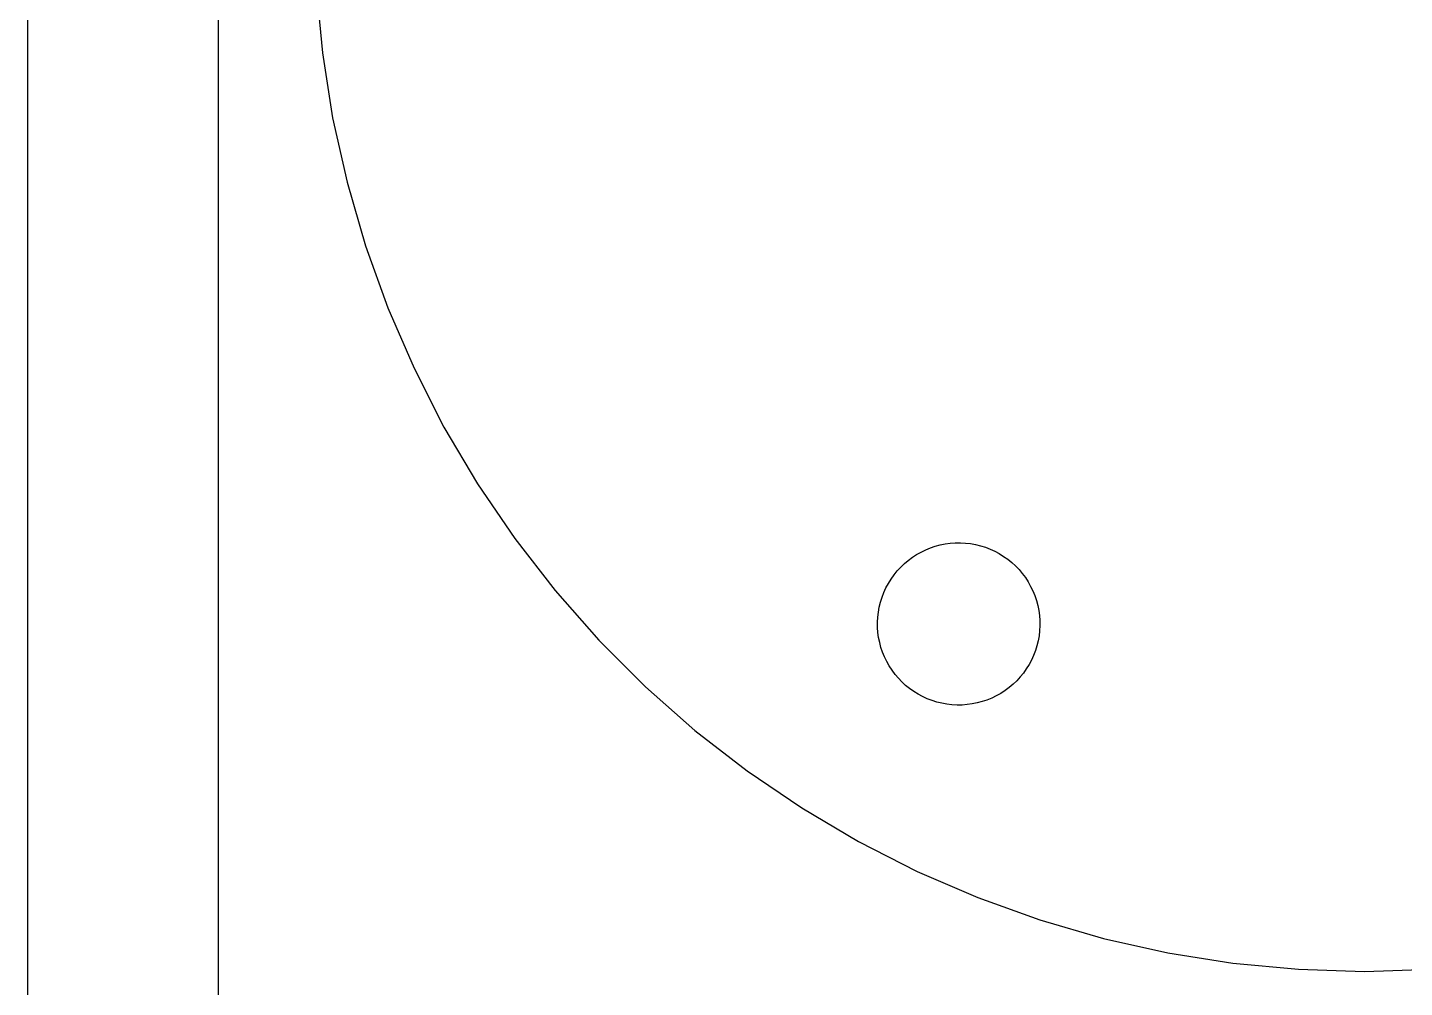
# Model space of a CAD drawing. Header units: metres. Extents: x -140 to 140, y -90 to 90.
# Drawn here: x -140 to -67.9, y -55.8 to -5.6 of the extents above; entities that cross this region are included whole.
import ezdxf

# ---------------------------------------------------------------- set-up
doc = ezdxf.new("R2010")
doc.units = ezdxf.units.M

msp = doc.modelspace()

# ---------------------------------------------------------------- linework, layer by layer
for p, q in [((-140, 90), (-140, -90)), ((-130, -80), (-130, 80)), ((-124.891, -3.45348), (-124.566, -6.89333)), ((-124.566, -6.89333), (-124.026, -10.306)), ((-124.026, -10.306), (-123.272, -13.6779)), ((-123.272, -13.6779), (-122.308, -16.9959)), ((-122.308, -16.9959), (-121.138, -20.2468)), ((-121.138, -20.2468), (-119.765, -23.4179)), ((-119.765, -23.4179), (-118.197, -26.4964)), ((-118.197, -26.4964), (-116.438, -29.4705)), ((-116.438, -29.4705), (-114.496, -32.3282)), ((-114.496, -32.3282), (-112.378, -35.0583)), ((-93.4516, -33.1708), (-93.219, -33.0397)), ((-93.219, -33.0397), (-92.9786, -32.9235)), ((-92.9786, -32.9235), (-92.7314, -32.8226)), ((-92.7314, -32.8226), (-92.4784, -32.7375)), ((-92.4784, -32.7375), (-92.2205, -32.6684)), ((-92.2205, -32.6684), (-91.9588, -32.6156)), ((-91.9588, -32.6156), (-91.6942, -32.5794)), ((-91.6942, -32.5794), (-91.428, -32.5598)), ((-91.428, -32.5598), (-91.161, -32.557)), ((-91.161, -32.557), (-90.8944, -32.571)), ((-90.8944, -32.571), (-90.6291, -32.6017)), ((-90.6291, -32.6017), (-90.3664, -32.6489)), ((-90.3664, -32.6489), (-90.1071, -32.7126)), ((-90.1071, -32.7126), (-89.8523, -32.7925)), ((-89.8523, -32.7925), (-89.6031, -32.8882)), ((-89.6031, -32.8882), (-89.3603, -32.9993)), ((-89.3603, -32.9993), (-89.125, -33.1255)), ((-89.125, -33.1255), (-88.8981, -33.2662)), ((-94.4672, -34.029), (-94.2865, -33.8325)), ((-94.2865, -33.8325), (-94.0938, -33.6477)), ((-94.0938, -33.6477), (-93.8899, -33.4754)), ((-93.8899, -33.4754), (-93.6755, -33.3162)), ((-93.6755, -33.3162), (-93.4516, -33.1708)), ((-88.8981, -33.2662), (-88.6805, -33.4208)), ((-88.6805, -33.4208), (-88.473, -33.5889)), ((-88.473, -33.5889), (-88.2764, -33.7696)), ((-88.2764, -33.7696), (-88.0916, -33.9623)), ((-94.9306, -34.6811), (-94.7899, -34.4542)), ((-94.7899, -34.4542), (-94.6352, -34.2365)), ((-94.6352, -34.2365), (-94.4672, -34.029)), ((-88.0916, -33.9623), (-87.9193, -34.1662)), ((-87.9193, -34.1662), (-87.7601, -34.3805)), ((-87.7601, -34.3805), (-87.6147, -34.6045)), ((-112.378, -35.0583), (-110.093, -37.6501)), ((-95.2636, -35.4084), (-95.1679, -35.1591)), ((-95.1679, -35.1591), (-95.0568, -34.9164)), ((-95.0568, -34.9164), (-94.9306, -34.6811)), ((-87.6147, -34.6045), (-87.4836, -34.8371)), ((-87.4836, -34.8371), (-87.3674, -35.0774)), ((-87.3674, -35.0774), (-87.2665, -35.3246)), ((-95.4544, -36.1852), (-95.4071, -35.9225)), ((-95.4071, -35.9225), (-95.3434, -35.6632)), ((-95.3434, -35.6632), (-95.2636, -35.4084)), ((-87.2665, -35.3246), (-87.1814, -35.5777)), ((-87.1814, -35.5777), (-87.1123, -35.8356)), ((-87.1123, -35.8356), (-87.0595, -36.0973)), ((-95.4991, -36.7171), (-95.4851, -36.4504)), ((-95.4963, -36.984), (-95.4991, -36.7171)), ((-95.4851, -36.4504), (-95.4544, -36.1852)), ((-87.0595, -36.0973), (-87.0233, -36.3618)), ((-87.0233, -36.3618), (-87.0037, -36.6281)), ((-87.0037, -36.6281), (-87.0009, -36.8951)), ((-95.4767, -37.2503), (-95.4963, -36.984)), ((-95.4405, -37.5148), (-95.4767, -37.2503)), ((-87.0456, -37.4269), (-87.0929, -37.6897)), ((-87.0149, -37.1617), (-87.0456, -37.4269)), ((-87.0009, -36.8951), (-87.0149, -37.1617)), ((-110.093, -37.6501), (-107.65, -40.0933)), ((-95.3877, -37.7766), (-95.4405, -37.5148)), ((-95.3186, -38.0345), (-95.3877, -37.7766)), ((-95.2334, -38.2875), (-95.3186, -38.0345)), ((-87.2364, -38.2038), (-87.3321, -38.453)), ((-87.1566, -37.949), (-87.2364, -38.2038)), ((-87.0929, -37.6897), (-87.1566, -37.949)), ((-95.1326, -38.5347), (-95.2334, -38.2875)), ((-95.0164, -38.7751), (-95.1326, -38.5347)), ((-94.8853, -39.0077), (-95.0164, -38.7751)), ((-87.4432, -38.6958), (-87.5694, -38.9311)), ((-87.3321, -38.453), (-87.4432, -38.6958)), ((-94.7399, -39.2316), (-94.8853, -39.0077)), ((-94.5807, -39.446), (-94.7399, -39.2316)), ((-94.4084, -39.6499), (-94.5807, -39.446)), ((-88.0328, -39.5831), (-88.2135, -39.7796)), ((-87.8647, -39.3756), (-88.0328, -39.5831)), ((-87.7101, -39.158), (-87.8647, -39.3756)), ((-87.5694, -38.9311), (-87.7101, -39.158)), ((-107.65, -40.0933), (-105.058, -42.3782)), ((-94.2236, -39.8426), (-94.4084, -39.6499)), ((-94.027, -40.0233), (-94.2236, -39.8426)), ((-93.8195, -40.1913), (-94.027, -40.0233)), ((-93.6019, -40.346), (-93.8195, -40.1913)), ((-93.375, -40.4867), (-93.6019, -40.346)), ((-88.8245, -40.296), (-89.0484, -40.4414)), ((-88.6101, -40.1368), (-88.8245, -40.296)), ((-88.4062, -39.9644), (-88.6101, -40.1368)), ((-88.2135, -39.7796), (-88.4062, -39.9644)), ((-93.1397, -40.6129), (-93.375, -40.4867)), ((-92.8969, -40.724), (-93.1397, -40.6129)), ((-92.6477, -40.8197), (-92.8969, -40.724)), ((-92.3929, -40.8995), (-92.6477, -40.8197)), ((-92.1336, -40.9632), (-92.3929, -40.8995)), ((-91.8708, -41.0105), (-92.1336, -40.9632)), ((-91.6056, -41.0412), (-91.8708, -41.0105)), ((-91.339, -41.0551), (-91.6056, -41.0412)), ((-91.072, -41.0524), (-91.339, -41.0551)), ((-90.8057, -41.0328), (-91.072, -41.0524)), ((-90.5412, -40.9966), (-90.8057, -41.0328)), ((-90.2795, -40.9438), (-90.5412, -40.9966)), ((-90.0216, -40.8747), (-90.2795, -40.9438)), ((-89.7686, -40.7895), (-90.0216, -40.8747)), ((-89.5214, -40.6886), (-89.7686, -40.7895)), ((-89.281, -40.5724), (-89.5214, -40.6886)), ((-89.0484, -40.4414), (-89.281, -40.5724)), ((-105.058, -42.3782), (-102.328, -44.4959)), ((-102.328, -44.4959), (-99.4705, -46.438)), ((-99.4705, -46.438), (-96.4964, -48.1969)), ((-96.4964, -48.1969), (-93.4179, -49.7655)), ((-93.4179, -49.7655), (-90.2468, -51.1377)), ((-90.2468, -51.1377), (-86.9959, -52.3081)), ((-86.9959, -52.3081), (-83.6779, -53.2721)), ((-83.6779, -53.2721), (-80.306, -54.0258)), ((-80.306, -54.0258), (-76.8933, -54.5663)), ((-76.8933, -54.5663), (-73.4535, -54.8915)), ((-73.4535, -54.8915), (-70, -55)), ((-70, -55), (-66.5465, -54.8915))]:
    msp.add_line(p, q)

doc.saveas('drawing.dxf')
